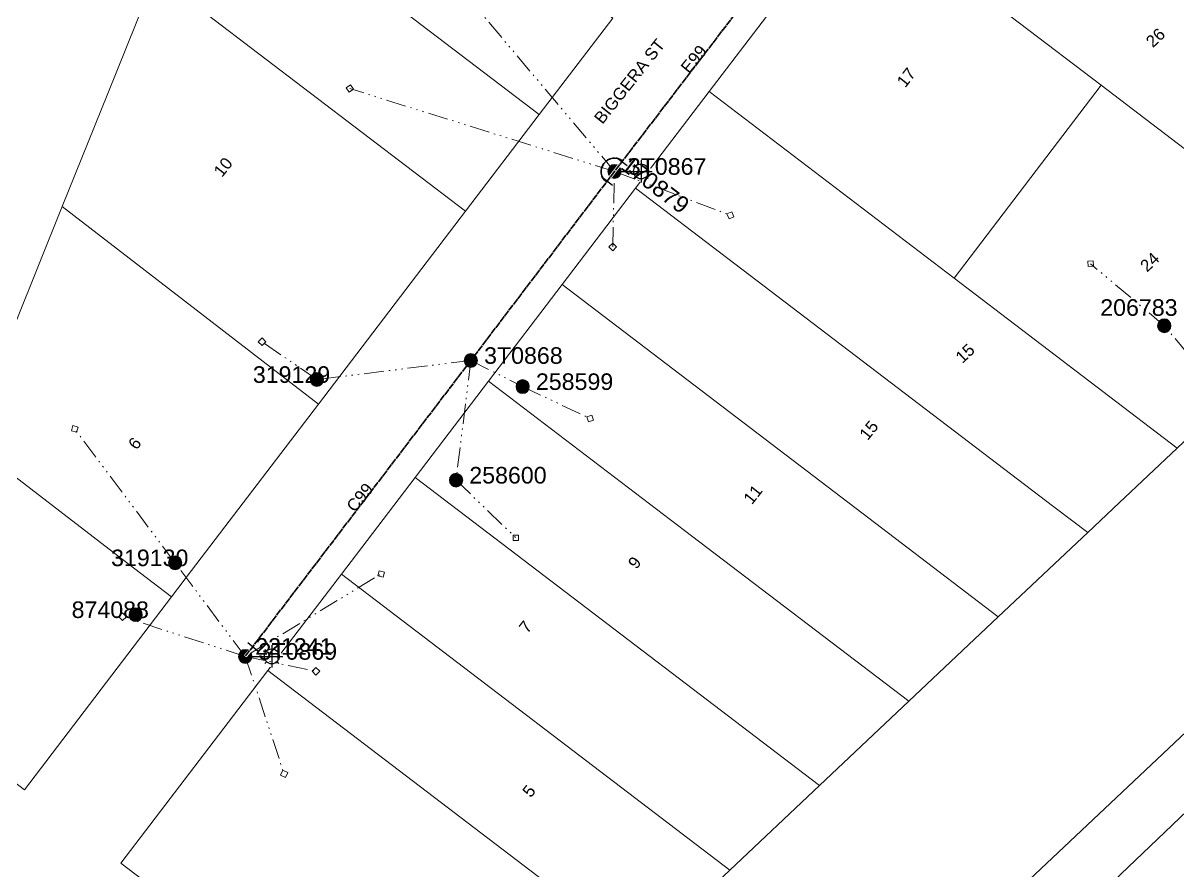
# Model space of a CAD drawing. Header units: metres. Extents: x 264899 to 270320, y 6185871 to 6191197.
# Drawn here: x 267890.1 to 268064.1, y 6186558.4 to 6186686.3 of the extents above; entities that cross this region are included whole.
import ezdxf
from ezdxf.enums import TextEntityAlignment as Align

# ---------------------------------------------------------------- set-up
doc = ezdxf.new("R2010")
doc.units = ezdxf.units.M
doc.linetypes.add('Cable Exist OH', pattern=[1, 1, 0])
doc.linetypes.add('PHANTOMX2', pattern=[6.6, 3, -0.75, 0.2, -0.75, 0.2, -0.75, 0.2, -0.75])
doc.layers.get('0').update_dxf_attribs({"color": 6})
for name, color, linetype, lineweight in [('_User_LV_Exist', 5, 'Continuous', 35), ('Cadastre Land Parcels_SP_EXT', 118, 'Continuous', 15), ('Cadastre Roads_SP_EXT', 218, 'Continuous', 15), ('Mains_LV_EXT', 163, 'Continuous', 25), ('Mains_SL_EXT', 131, 'Continuous', 25), ('Services_SP_EXT', 42, 'PHANTOMX2', 20)]:
    doc.layers.add(name, color=color, linetype=linetype, lineweight=lineweight)
doc.layers.add('Equip_SP_SL_EXT', color=7, linetype='Continuous')
doc.layers.add('SupportsOH_SP_TR_HV_LV_SL_EXT', color=7, linetype='Continuous')
doc.layers.get('0').freeze()
doc.styles.add('iecARIAL', font='arial.ttf', dxfattribs={"height": 2})
doc.styles.add('POLE_LABEL', font='arial.ttf', dxfattribs={"height": 2})
doc.styles.add('SL_LABEL', font='arial.ttf', dxfattribs={"height": 2})
doc.styles.get("Standard").update_dxf_attribs({"font": 'arial.ttf'})

# ---------------------------------------------------------------- blocks, each defined once
blk = doc.blocks.new('SL_LANTERN_EXT')
at = {"flags": 9}
for tag, p in [('LRATECODE', (-7.4, 0)), ('LOUTREACHVOCAB', (-7.2, 0)), ('LOUTREACH', (-7, 0)), ('LANTNUMBER', (-6.6, 0)), ('LNEW', (-6.4, 0)), ('LMASTVOCAB', (-6.2, 0)), ('LMAST', (-6, 0)), ('LLAMPVOCAB', (-5.8, 0)), ('LLAMP', (-5.6, 0)), ('LEXIST', (-5.4, 0)), ('LCHARGE3PERCENT', (-5.2, 0)), ('LCHARGE3', (-5, 0)), ('LCHARGE2PERCENT', (-4.8, 0)), ('LCHARGE2', (-4.6, 0)), ('LCHARGE1PERCENT', (-4.4, 0)), ('LCHARGE1', (-4.2, 0)), ('LCATEGORY', (-4, 0)), ('LBRACKETVOCAB', (-3.8, 0)), ('LBRACKET', (-3.6, 0)), ('LKINGHEIGHT', (-3.4, 0)), ('CREPLACE', (-3.2, 0)), ('CREMOVE', (-3, 0)), ('CNUMBER', (-2.8, 0)), ('CNEW', (-2.6, 0)), ('CEXIST', (-2.4, 0)), ('USAGE', (-2.2, 0)), ('STATE', (-2, 0)), ('OWNED_BY', (-1.8, 0)), ('ORIENTATION', (-1.6, 0)), ('OPERATING_VOLTAGE', (-1.4, 0)), ('NO_PHASES', (-1.2, 0)), ('LANTERN_TYPE', (-1, 0)), ('LANTERN_PURPOSE', (-0.8, 0)), ('CONTROL_TYPE', (-0.6, 0)), ('CONSTRUCTED_VOLTAGE', (-0.4, 0))]:
    blk.add_attdef(tag, text='', height=0.001, rotation=270, dxfattribs=at).set_placement(p, align=Align.MIDDLE_LEFT)
at = {"style": 'SL_LABEL', "flags": 9}
blk.add_attdef('STREET_CODE', text='', height=0.001, rotation=270, dxfattribs=at).set_placement((0, 0), align=Align.MIDDLE_LEFT)
at = {"flags": 1}
blk.add_attdef('Z', (0, 0), '', height=0.001, rotation=270, dxfattribs=at)
at = {"width": 0.9}
blk.add_attdef('LNUMBER', text='', height=1, dxfattribs=at).set_placement((7, -1), align=Align.MIDDLE_LEFT)
at = {"flags": 9}
for tag, p in [('LREMOVE', (0, -7.6)), ('LREPLACE', (0, -7.8)), ('LTYPE', (0, -8)), ('LTYPEVOCAB', (0, -8.2)), ('LEGEND', (0, -8.4)), ('SUBURB', (0, -8.6)), ('STREETNAME', (0, -8.8)), ('LOCATION', (0, -9)), ('NOTES', (0, -9.2)), ('MAINTAINED_BY', (0, -9.86))]:
    blk.add_attdef(tag, text='', height=0.001, dxfattribs=at).set_placement(p, align=Align.MIDDLE_LEFT)
blk.add_attdef('OPERATED_BY', (0, -9.61), '', height=0.001, dxfattribs=at)
blk.add_wipeout([(5.69, 0), (5.06, -1.06), (4, -1.69), (2.94, -1.06), (2.31, 0), (2.94, 1.06), (4, 1.69), (5.06, 1.06)])
for p, q in [((0, 0), (4, 0)), ((2.94, 1.06), (3.2, 0.8)), ((4, 1.69), (4, 0)), ((5.06, 1.06), (4.8, 0.8)), ((2.94, -1.06), (3.2, -0.8)), ((4, 0), (5.69, 0)), ((4, 0), (4, -1.69)), ((5.06, -1.06), (4.8, -0.8))]:
    blk.add_line(p, q)
blk.add_circle((4, 0), 1.12)
blk = doc.blocks.new('CCP_EXT')
at = {"flags": 9}
for tag, p in [('STATE', (0, -1.8)), ('LIFE_SUPPORT', (0, -1.6)), ('NOTES', (0, -2))]:
    blk.add_attdef(tag, text='', height=0.2, dxfattribs=at).set_placement(p, align=Align.MIDDLE_LEFT)
blk.add_wipeout([(0, 0.57), (0.57, 0), (0, -0.57), (-0.57, 0)])
blk.add_lwpolyline([(-0.57, 0), (0, 0.57), (0.57, 0), (0, -0.57), (-0.57, 0)])
at = {"flags": 1}
blk.add_attdef('Z', (0, 0), '', height=0.2, dxfattribs=at)
at = {"flags": 9}
for tag, p in [('CCP_TYPE', (0, 0)), ('CONSTRUCTED_VOLTAGE', (0, -0.2)), ('OPERATING_VOLTAGE', (0, -0.6)), ('ORIENTATION', (0, -0.8)), ('OWNED_BY', (0, -1)), ('NO_PHASES', (0, -0.4)), ('USAGE', (0, -1.2)), ('LEGEND', (0, -1.4))]:
    blk.add_attdef(tag, text='', height=0.2, dxfattribs=at).set_placement(p, align=Align.MIDDLE_LEFT)
blk = doc.blocks.new('POLE_EXT')
blk.add_hatch(color=256).paths.add_polyline_path([(-1, 0, 1), (1, 0, 1)])
blk.add_lwpolyline([(-1, 0, 1), (1, 0, 1)], format="xyb", close=True)
at = {"flags": 8}
blk.add_attdef('pNumber', text='', height=2, dxfattribs=at).set_placement((2.5, 2.5), align=Align.MIDDLE_CENTER)
at = {"style": 'POLE_LABEL', "flags": 9}
for tag, p in [('STRUCTURE_PLANT_NUMBER', (1.35, 0.03)), ('STREET_CODE', (1.35, -0.2))]:
    blk.add_attdef(tag, text='', height=0.2, dxfattribs=at).set_placement(p, align=Align.MIDDLE_LEFT)
at = {"flags": 9}
for tag, p in [('OWNED_BY', (1.35, -0.4)), ('SPECIAL_USE', (1.35, -0.8)), ('STATE', (1.35, -1)), ('cLV', (1.35, -1.4)), ('hDepth', (1.35, -1.6)), ('hDia', (1.35, -1.8)), ('PARENT', (1.35, -0.6)), ('USAGE', (1.35, -1.2)), ('cHV', (1.35, -2)), ('cLinedev', (1.35, -3.4)), ('LBRACKET', (1.35, -2.2)), ('LExisting', (1.35, -2.4)), ('LANTNUMBER', (1.35, -2.6)), ('LOther', (1.35, -2.8)), ('LRemove', (1.35, -3)), ('LEGEND', (1.35, -3.2)), ('pExisting', (1.35, -3.8)), ('pFooting', (1.35, -4.4)), ('pNew', (1.35, -4.6)), ('pRelocate', (1.35, -5)), ('pRemove', (1.35, -5.2)), ('LOCATION', (1.35, -3.6)), ('PFNUMBER', (1.35, -4)), ('NEWPFNUMBER', (1.35, -4.2)), ('pReplace', (1.35, -5.4)), ('pStay', (1.35, -5.6)), ('pType', (1.35, -5.8)), ('cspan', (1.35, -6)), ('STREETNAME', (1.35, -6.2)), ('SUBURB', (1.35, -6.4)), ('OPERATED_BY', (1.36, -7.01)), ('NOTES', (1.35, -6.6)), ('MAINTAINED_BY', (1.36, -6.81))]:
    blk.add_attdef(tag, text='', height=0.2, dxfattribs=at).set_placement(p, align=Align.MIDDLE_LEFT)
at = {"flags": 1}
blk.add_attdef('Z', (1.35, -7.33), '', height=0.2, dxfattribs=at)
blk = doc.blocks.new('End Shackle_EXT')
at = {"flags": 9}
for tag, p in [('USAGE', (0, -1.4)), ('NOTES', (0, -1.6))]:
    blk.add_attdef(tag, text='', height=0.2, dxfattribs=at).set_placement(p, align=Align.MIDDLE_LEFT)
blk.add_wipeout([(0, 0.25), (1.81, 0.25), (1.82, -0.25), (0, -0.25)])
blk.add_line((1.81, -1), (1.81, 1))
at = {"flags": 1}
blk.add_attdef('Z', (0, 0), '', height=0.2, dxfattribs=at)
at = {"flags": 9}
for tag, p in [('CONNECTOR_TYPE', (0, 0)), ('CONSTRUCTED_VOLTAGE', (0, -0.2)), ('OPERATING_VOLTAGE', (0, -0.6)), ('ORIENTATION', (0, -0.8)), ('OWNED_BY', (0, -1)), ('STATE', (0, -1.2)), ('NO_PHASES', (0, -0.4))]:
    blk.add_attdef(tag, text='', height=0.2, dxfattribs=at).set_placement(p, align=Align.MIDDLE_LEFT)

msp = doc.modelspace()

# ---------------------------------------------------------------- linework, layer by layer
at = {"layer": 'Cadastre Land Parcels_SP_EXT', "linetype": 'Continuous'}
for points in [[(267978.93, 6186687.01), (267930.45, 6186723.96), (267919.36, 6186709.41), (267967.84, 6186672.46), (267978.93, 6186687.01)], [(268104.42, 6186660.34), (268071.72, 6186685.26), (268026.73, 6186719.56), (268015.64, 6186705.01), (268052.55, 6186676.88), (268090.95, 6186647.61), (268104.42, 6186660.34)], [(267967.84, 6186672.46), (267919.36, 6186709.41), (267913.1, 6186701.19), (267910.02, 6186693.54), (267956.76, 6186657.91), (267967.84, 6186672.46)], [(268052.55, 6186676.88), (268015.64, 6186705.01), (267993.48, 6186675.92), (268030.38, 6186647.79), (268052.55, 6186676.88)], [(267956.76, 6186657.91), (267910.02, 6186693.54), (267902.83, 6186675.64), (267895.97, 6186658.58), (267934.59, 6186628.82), (267956.76, 6186657.91)], [(268090.95, 6186647.61), (268052.55, 6186676.88), (268030.38, 6186647.79), (268064, 6186622.17), (268090.95, 6186647.61)], [(268055.26, 6186613.91), (268064, 6186622.17), (268030.38, 6186647.79), (267993.48, 6186675.92), (267982.39, 6186661.38), (268045.42, 6186613.33), (268050.52, 6186609.44), (268055.26, 6186613.91)], [(268050.52, 6186609.44), (268045.42, 6186613.33), (267982.39, 6186661.38), (267971.31, 6186646.83), (268017.52, 6186611.6), (268037.05, 6186596.72), (268050.52, 6186609.44)], [(267915.46, 6186603.71), (267923.23, 6186613.91), (267934.59, 6186628.82), (267895.97, 6186658.58), (267888.83, 6186640.8), (267881.77, 6186623.25), (267905.02, 6186605.41), (267912.42, 6186599.73), (267915.46, 6186603.71)], [(268037.05, 6186596.72), (268017.52, 6186611.6), (267971.31, 6186646.83), (267960.22, 6186632.28), (267989.77, 6186609.76), (268023.57, 6186583.99), (268037.05, 6186596.72)], [(268023.57, 6186583.99), (267989.77, 6186609.76), (267960.22, 6186632.28), (267949.14, 6186617.73), (267962.22, 6186607.76), (268010.09, 6186571.27), (268023.57, 6186583.99)], [(267912.42, 6186599.73), (267905.02, 6186605.41), (267881.77, 6186623.25), (267876.64, 6186610.48), (267867.58, 6186587.92), (267890.26, 6186570.64), (267912.42, 6186599.73)], [(268010.09, 6186571.27), (267962.22, 6186607.76), (267949.14, 6186617.73), (267940.3, 6186606.14), (267938.05, 6186603.18), (267996.61, 6186558.54), (268010.09, 6186571.27)], [(267988.15, 6186550.55), (267996.61, 6186558.54), (267938.05, 6186603.18), (267926.97, 6186588.64), (267983.14, 6186545.82), (267988.15, 6186550.55)], [(267983.14, 6186545.82), (267926.97, 6186588.64), (267904.81, 6186559.56), (267956.21, 6186520.4), (267983.14, 6186545.82)]]:
    msp.add_lwpolyline(points, close=True, dxfattribs=at)
for points in [[(268034.35, 6186537.74), (268227.83, 6186722.57)], [(267790.23, 6186414.67), (267801.97, 6186437.14), (267810.55, 6186453.59), (267815.42, 6186462.9), (267816.45, 6186465.24), (267837.36, 6186512.71), (267860.5, 6186570.32), (267867.58, 6186587.92), (267876.64, 6186610.48), (267881.77, 6186623.25), (267888.83, 6186640.8), (267895.97, 6186658.58), (267902.83, 6186675.64), (267910.02, 6186693.54)], [(268096.9, 6186609.16), (268024.17, 6186540.52)]]:
    msp.add_lwpolyline(points, dxfattribs=at)
at = {"layer": 'Mains_LV_EXT', "linetype": 'Continuous'}
msp.add_lwpolyline([(267977.98, 6186662.27, -0.989381), (267980.43, 6186665.49)], format="xyb", dxfattribs=at)
at = {"layer": 'Services_SP_EXT'}
for points in [[(267957.55, 6186635.38), (267934.35, 6186632.51)], [(267957.55, 6186635.38), (267955.32, 6186617.33)], [(267957.55, 6186635.38), (267965.36, 6186631.44)]]:
    msp.add_lwpolyline(points, dxfattribs=at)

# ---------------------------------------------------------------- block references
at = {"layer": 'SupportsOH_SP_TR_HV_LV_SL_EXT'}
ref = msp.add_blockref('POLE_EXT', (268062.07, 6186640.62), dxfattribs=at)
ref.add_attrib('ASSET_NUM', '206783', dxfattribs={"layer": '0', "height": 2.5, "style": 'POLE_LABEL'}).set_placement((268064.07, 6186641.37), align=Align.BOTTOM_RIGHT)
ref = msp.add_blockref('POLE_EXT', (267957.55, 6186635.38), dxfattribs=at)
ref.add_attrib('ASSET_NUM', '3T0868', dxfattribs={"layer": '0', "height": 2.5, "style": 'POLE_LABEL'}).set_placement((267959.55, 6186636.13), align=Align.MIDDLE_LEFT)
ref = msp.add_blockref('POLE_EXT', (267934.35, 6186632.51), dxfattribs=at)
ref.add_attrib('ASSET_NUM', '319129', dxfattribs={"layer": '0', "height": 2.5, "style": 'POLE_LABEL'}).set_placement((267936.35, 6186633.26), align=Align.MIDDLE_RIGHT)
ref = msp.add_blockref('POLE_EXT', (267965.36, 6186631.44), dxfattribs=at)
ref.add_attrib('ASSET_NUM', '258599', dxfattribs={"layer": '0', "height": 2.5, "style": 'POLE_LABEL'}).set_placement((267967.36, 6186632.19), align=Align.MIDDLE_LEFT)
ref = msp.add_blockref('POLE_EXT', (267955.32, 6186617.33), dxfattribs=at)
ref.add_attrib('ASSET_NUM', '258600', dxfattribs={"layer": '0', "height": 2.5, "style": 'POLE_LABEL'}).set_placement((267957.32, 6186618.08), align=Align.MIDDLE_LEFT)
ref = msp.add_blockref('POLE_EXT', (267912.98, 6186604.87), dxfattribs=at)
ref.add_attrib('ASSET_NUM', '319130', dxfattribs={"layer": '0', "height": 2.5, "style": 'POLE_LABEL'}).set_placement((267914.98, 6186605.62), align=Align.MIDDLE_RIGHT)

# ---------------------------------------------------------------- texts
at = {"layer": 'Cadastre Land Parcels_SP_EXT'}
for s, rotation, p in [('26', 43.3885, (268060.34, 6186682.45)), ('17', 51.5645, (268023.01, 6186676.4)), ('10', 51.56, (267920.04, 6186662.9)), ('24', 43.3265, (268059.47, 6186648.62)), ('15', 43.3889, (268031.64, 6186634.85)), ('15', 51.5656, (268017.37, 6186623.22)), ('6', 51.65, (267907.16, 6186621.78)), ('11', 51.59, (267999.9, 6186613.53)), ('9', 51.59, (267982.5, 6186603.8)), ('7', 51.59, (267966.07, 6186594.1)), ('5', 51.59, (267966.58, 6186569.35))]:
    msp.add_text(s, height=1.8, rotation=rotation, dxfattribs=at).set_placement(p)
at = {"layer": 'Cadastre Roads_SP_EXT'}
msp.add_text('BIGGERA ST', height=1.8, rotation=51.5642, dxfattribs=at).set_placement((267977.39, 6186670.9))
at = {"layer": 'Mains_LV_EXT'}
for s, rotation, p in [('E99', 50.4528, (267990.42, 6186678.54)), ('C99', 50.4872, (267940.04, 6186612.39))]:
    msp.add_text(s, height=1.8, rotation=rotation, dxfattribs=at).set_placement(p)

# ---------------------------------------------------------------- next in the draw order: block references
at = {"layer": 'Equip_SP_SL_EXT'}
ref = msp.add_blockref('SL_LANTERN_EXT', (267979.21, 6186663.89), dxfattribs=at)
ref.add_attrib('ASSET_NUM', '170879', dxfattribs={"layer": '0', "height": 2.5, "rotation": 322.9465, "style": 'iecARIAL'}).set_placement((267980.71, 6186665.39), align=Align.MIDDLE_LEFT)
ref = msp.add_blockref('SL_LANTERN_EXT', (267923.55, 6186590.76), dxfattribs=at)
ref.add_attrib('ASSET_NUM', '221241', dxfattribs={"layer": '0', "height": 2.5, "rotation": 359.9294, "style": 'iecARIAL'}).set_placement((267925.05, 6186592.26), align=Align.MIDDLE_LEFT)
at = {"layer": 'Services_SP_EXT'}
for p, rotation in [((267939.3, 6186676.39), 168.8150791380197), ((267996.68, 6186657.28), 337.5476668091771), ((268050.96, 6186649.97), 138.6919594775393), ((267975.53, 6186626.63), 332.8602808992229), ((267897.85, 6186625.06), 119.7043200382677), ((267964.34, 6186608.65), 314.3346272067808), ((267944.03, 6186603.19), 211.2677308419681), ((267929.41, 6186573.05), 288.9630191312953)]:
    msp.add_blockref('CCP_EXT', p, dxfattribs=dict(at, rotation=rotation))
for p in [(267978.93, 6186652.51), (267926.09, 6186638.21), (267905.07, 6186596.75)]:
    msp.add_blockref('CCP_EXT', p, dxfattribs=at)

# ---------------------------------------------------------------- next in the draw order: linework, layer by layer
for points in [[(267979.21, 6186663.89), (267954.21, 6186693.57)], [(267979.21, 6186663.89), (267939.3, 6186676.39)], [(267978.93, 6186652.51), (267979.21, 6186663.89)], [(267979.21, 6186663.89), (267996.68, 6186657.28)], [(268074.13, 6186626.3), (268062.07, 6186640.62), (268050.96, 6186649.97)], [(267934.35, 6186632.51), (267926.09, 6186638.21)], [(267965.36, 6186631.44), (267975.53, 6186626.63)], [(267912.9, 6186604.98), (267897.85, 6186625.06)], [(267955.32, 6186617.33), (267964.34, 6186608.65)], [(267923.55, 6186590.76), (267912.9, 6186604.98)], [(267923.55, 6186590.76), (267944.03, 6186603.19)], [(267923.55, 6186590.76), (267905.07, 6186596.75)], [(267923.55, 6186590.76), (267929.41, 6186573.05)]]:
    msp.add_lwpolyline(points, dxfattribs=at)

# ---------------------------------------------------------------- next in the draw order: block references
msp.add_blockref('CCP_EXT', (267934.21, 6186588.52), dxfattribs=at)
at = {"layer": 'SupportsOH_SP_TR_HV_LV_SL_EXT'}
ref = msp.add_blockref('POLE_EXT', (267979.21, 6186663.89), dxfattribs=at)
ref.add_attrib('ASSET_NUM', '3T0867', dxfattribs={"layer": '0', "height": 2.5, "style": 'POLE_LABEL'}).set_placement((267981.21, 6186664.64), align=Align.MIDDLE_LEFT)
ref = msp.add_blockref('POLE_EXT', (267907.03, 6186597.05), dxfattribs=at)
ref.add_attrib('ASSET_NUM', '874088', dxfattribs={"layer": '0', "height": 2.5, "style": 'POLE_LABEL'}).set_placement((267909.03, 6186597.8), align=Align.MIDDLE_RIGHT)

# ---------------------------------------------------------------- next in the draw order: linework, layer by layer
at = {"layer": 'Services_SP_EXT'}
msp.add_lwpolyline([(267923.55, 6186590.76), (267934.21, 6186588.52)], dxfattribs=at)

# ---------------------------------------------------------------- next in the draw order: block references
at = {"layer": 'Mains_LV_EXT', "rotation": 52.77894353469232}
msp.add_blockref('End Shackle_EXT', (267979.21, 6186663.89), dxfattribs=at)
at = {"layer": 'SupportsOH_SP_TR_HV_LV_SL_EXT'}
ref = msp.add_blockref('POLE_EXT', (267923.55, 6186590.76), dxfattribs=at)
ref.add_attrib('ASSET_NUM', '3T0869', dxfattribs={"layer": '0', "height": 2.5, "style": 'POLE_LABEL'}).set_placement((267925.55, 6186591.51), align=Align.MIDDLE_LEFT)

# ---------------------------------------------------------------- next in the draw order: block references
at = {"layer": 'Mains_LV_EXT'}
for p, rotation in [((267979.21, 6186663.89), 232.6943263741191), ((267923.55, 6186590.76), 50.48061035351675)]:
    msp.add_blockref('End Shackle_EXT', p, dxfattribs=dict(at, rotation=rotation))

# ---------------------------------------------------------------- next in the draw order: linework, layer by layer
at = {"layer": '_User_LV_Exist', "linetype": 'Cable Exist OH'}
for points in [[(268000.69, 6186691.96), (267979.21, 6186663.89)], [(267979.21, 6186663.89), (267957.55, 6186635.38)], [(267957.55, 6186635.38), (267923.55, 6186590.76)]]:
    msp.add_lwpolyline(points, dxfattribs=at)
at = {"layer": '_User_LV_Exist', "linetype": 'Continuous'}
msp.add_lwpolyline([(267977.98, 6186662.27, -0.989381), (267980.43, 6186665.49)], format="xyb", dxfattribs=at)
at = {"layer": 'Mains_LV_EXT', "linetype": 'Cable Exist OH'}
for points in [[(268000.69, 6186691.96), (267979.21, 6186663.89)], [(267979.21, 6186663.89), (267957.55, 6186635.38)], [(267957.55, 6186635.38), (267923.55, 6186590.76)]]:
    msp.add_lwpolyline(points, dxfattribs=at)
at = {"layer": 'Mains_SL_EXT', "linetype": 'Cable Exist OH'}
for points in [[(268023.65, 6186722), (268000.69, 6186691.96), (267979.21, 6186663.89)], [(267979.21, 6186663.89), (267957.55, 6186635.38), (267923.55, 6186590.76)]]:
    msp.add_lwpolyline(points, dxfattribs=at)

doc.saveas('drawing.dxf')
